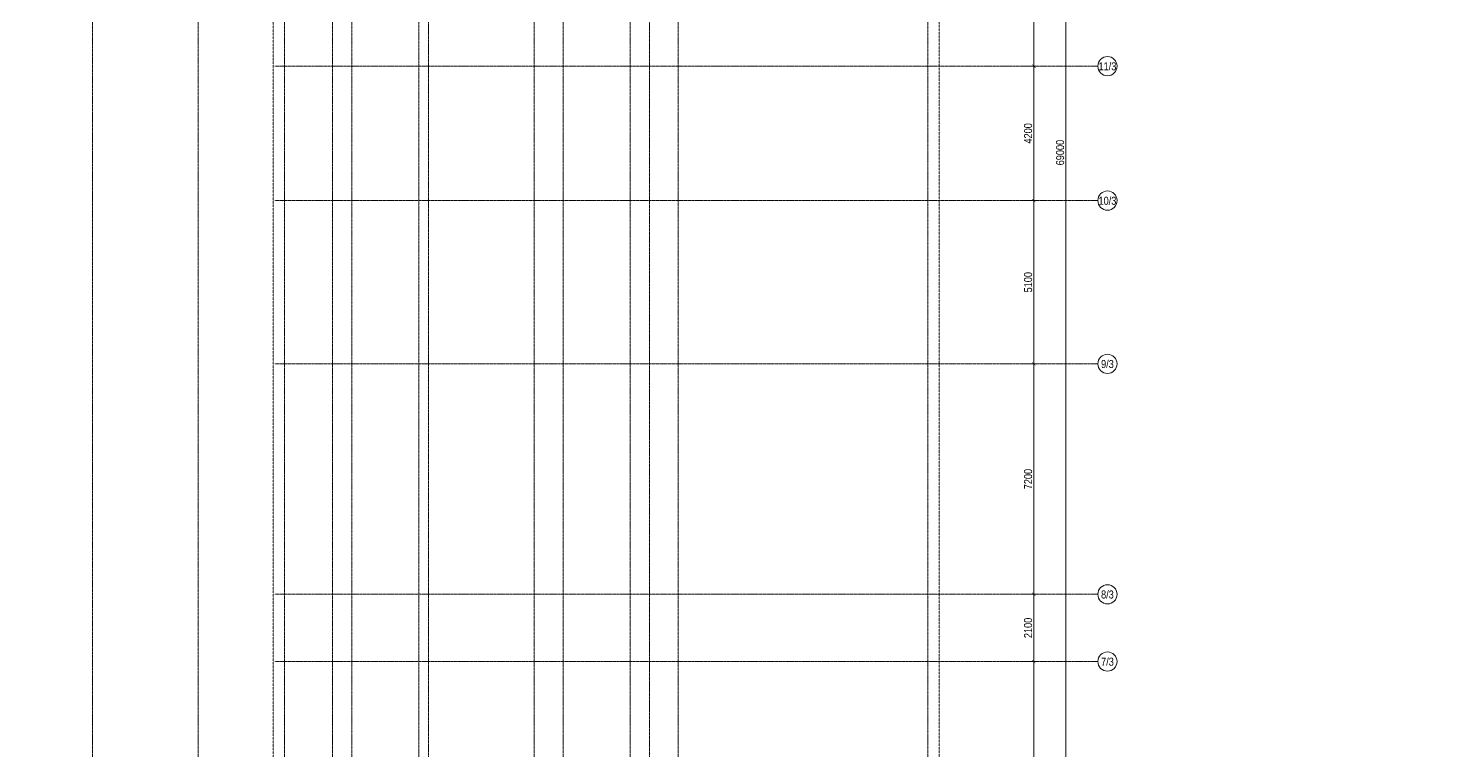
# Model space of a CAD drawing. Header units: millimetres. Extents: x -328335 to 1212475, y -208171 to 164144.
# Drawn here: x 281269 to 325432, y 15814 to 38383 of the extents above; entities that cross this region are included whole.
import ezdxf
from ezdxf import colors
from ezdxf.entities.mleader import LeaderData, LeaderLine
from ezdxf.enums import TextEntityAlignment as Align
from ezdxf.math import Vec2, Vec3

# ---------------------------------------------------------------- set-up
doc = ezdxf.new("R2010")
doc.units = ezdxf.units.MM
doc.header["$LTSCALE"] = 0.5
doc.linetypes.add('CENTER2', pattern=[28.575, 19.05, -3.175, 3.175, -3.175])
doc.linetypes.add('DASHED', pattern=[19.05, 12.7, -6.35])
doc.layers.get('Defpoints').update_dxf_attribs({"color": 140})
doc.layers.add('АР_Делит', color=120, linetype='Continuous', lineweight=0, plot=False)
doc.layers.add('АЦ_Выноски', color=7, linetype='Continuous', lineweight=5)
doc.layers.add('РД_Оси_размер', color=8, linetype='Continuous', lineweight=0)
doc.layers.add('РД_Оси_100', color=7, linetype='Continuous', lineweight=0, true_color=0x525252)
doc.styles.add('style1', font='ARIALN.TTF')
doc.styles.add('ккк', font='isocpeur.ttf', dxfattribs={"width": 0.85, "oblique": 15})
doc.dimstyles.new('Dim100_ареал', dxfattribs={"dimscale": 100, "dimtxt": 2.5, "dimasz": 1, "dimexe": 1, "dimexo": 1, "dimgap": 0.5, "dimtad": 1, "dimzin": 12, "dimdsep": 46, "dimtxsty": 'style1', "dimblk": 'ARCHTICK', "dimcen": 1, "dimdle": 1, "dimaunit": 1, "dimadec": 0, "dimazin": 3, "dimtfac": 1, "dimtmove": 1, "dimatfit": 3, "dimldrblk": 'OPEN30', "dimfxl": 2, "dimfxlon": 1, "dimtolj": 1, "dimtzin": 0, "dimlwd": 5, "dimlwe": 5, "dimarcsym": 0})

# ---------------------------------------------------------------- blocks, each defined once
blk = doc.blocks.new('A-iden')
at = {"linetype": 'Continuous', "lineweight": 5}
blk.add_circle((0, -4), 3, dxfattribs=at)
at = {"color": 0, "linetype": 'Continuous', "lineweight": 20, "style": 'ккк', "width": 0.85}
blk.add_attdef('ID', text='', height=4, dxfattribs=at).set_placement((0.31, -3.85), align=Align.MIDDLE_CENTER)
blk = doc.blocks.new('_ArchTick')
at = {"color": 0, "linetype": 'ByBlock', "const_width": 0.15}
blk.add_lwpolyline([(-0.5, -0.5), (0.5, 0.5)], dxfattribs=at)
blk = doc.blocks.new('*D190')
at = {"layer": 'Defpoints', "color": 0, "transparency": 16777216}
for p in [(116910, 69000), (118910, 69000), (116910, 0)]:
    blk.add_point(p, dxfattribs=at)
at = {"layer": 'РД_Оси_размер', "color": 0, "lineweight": 5, "transparency": 16777216}
for p, q in [((118710, 69000), (119010, 69000)), ((118910, -100), (118910, 69100)), ((118710, 0), (119010, 0))]:
    blk.add_line(p, q, dxfattribs=at)
at = {"layer": 'РД_Оси_размер', "color": 0, "lineweight": 5, "transparency": 16777216, "xscale": 100, "yscale": 100, "zscale": 100}
for p, rotation in [((118910, 69000), 90), ((118910, 0), 270)]:
    blk.add_blockref('_ArchTick', p, dxfattribs=dict(at, rotation=rotation))
at = {"layer": 'РД_Оси_размер', "color": 0, "transparency": 16777216, "insert": (118732, 34500), "char_height": 250, "attachment_point": 5, "rotation": 90, "style": 'style1'}
blk.add_mtext('\\A1;69000', dxfattribs=at)
blk = doc.blocks.new('_Open30')
at = {"color": 0, "linetype": 'ByBlock', "lineweight": -2}
for p, q in [((-1, 0.27), (0, 0)), ((0, 0), (-1, -0.27)), ((0, 0), (-1, 0))]:
    blk.add_line(p, q, dxfattribs=at)
blk = doc.blocks.new('*D195')
at = {"layer": 'Defpoints', "color": 0, "transparency": 16777216}
for p in [(116910, 18600), (117910, 18600), (116910, 11700)]:
    blk.add_point(p, dxfattribs=at)
at = {"layer": 'РД_Оси_размер', "color": 0, "lineweight": 5, "transparency": 16777216}
for p, q in [((117710, 18600), (118010, 18600)), ((117910, 11600), (117910, 18700)), ((117710, 11700), (118010, 11700))]:
    blk.add_line(p, q, dxfattribs=at)
at = {"layer": 'РД_Оси_размер', "color": 0, "lineweight": 5, "transparency": 16777216, "xscale": 100, "yscale": 100, "zscale": 100}
for p, rotation in [((117910, 18600), 90), ((117910, 11700), 270)]:
    blk.add_blockref('_ArchTick', p, dxfattribs=dict(at, rotation=rotation))
at = {"layer": 'РД_Оси_размер', "color": 0, "transparency": 16777216, "insert": (117732, 15150), "char_height": 250, "attachment_point": 5, "rotation": 90, "style": 'style1'}
blk.add_mtext('\\A1;6900', dxfattribs=at)
blk = doc.blocks.new('*D196')
at = {"layer": 'Defpoints', "color": 0, "transparency": 16777216}
for p in [(116910, 20700), (117910, 20700), (116910, 18600)]:
    blk.add_point(p, dxfattribs=at)
at = {"layer": 'РД_Оси_размер', "color": 0, "lineweight": 5, "transparency": 16777216}
for p, q in [((117910, 18500), (117910, 20800)), ((117710, 20700), (118010, 20700)), ((117710, 18600), (118010, 18600))]:
    blk.add_line(p, q, dxfattribs=at)
at = {"layer": 'РД_Оси_размер', "color": 0, "lineweight": 5, "transparency": 16777216, "xscale": 100, "yscale": 100, "zscale": 100}
for p, rotation in [((117910, 20700), 90), ((117910, 18600), 270)]:
    blk.add_blockref('_ArchTick', p, dxfattribs=dict(at, rotation=rotation))
at = {"layer": 'РД_Оси_размер', "color": 0, "transparency": 16777216, "insert": (117732, 19650), "char_height": 250, "attachment_point": 5, "rotation": 90, "style": 'style1'}
blk.add_mtext('\\A1;2100', dxfattribs=at)
blk = doc.blocks.new('*D197')
at = {"layer": 'Defpoints', "color": 0, "transparency": 16777216}
for p in [(116910, 27900), (117910, 27900), (116910, 20700)]:
    blk.add_point(p, dxfattribs=at)
at = {"layer": 'РД_Оси_размер', "color": 0, "lineweight": 5, "transparency": 16777216}
for p, q in [((117710, 27900), (118010, 27900)), ((117910, 20600), (117910, 28000)), ((117710, 20700), (118010, 20700))]:
    blk.add_line(p, q, dxfattribs=at)
at = {"layer": 'РД_Оси_размер', "color": 0, "lineweight": 5, "transparency": 16777216, "xscale": 100, "yscale": 100, "zscale": 100}
for p, rotation in [((117910, 27900), 90), ((117910, 20700), 270)]:
    blk.add_blockref('_ArchTick', p, dxfattribs=dict(at, rotation=rotation))
at = {"layer": 'РД_Оси_размер', "color": 0, "transparency": 16777216, "insert": (117732, 24300), "char_height": 250, "attachment_point": 5, "rotation": 90, "style": 'style1'}
blk.add_mtext('\\A1;7200', dxfattribs=at)
blk = doc.blocks.new('*D198')
at = {"layer": 'Defpoints', "color": 0, "transparency": 16777216}
for p in [(116910, 33000), (117910, 33000), (116910, 27900)]:
    blk.add_point(p, dxfattribs=at)
at = {"layer": 'РД_Оси_размер', "color": 0, "lineweight": 5, "transparency": 16777216}
for p, q in [((117710, 33000), (118010, 33000)), ((117910, 27800), (117910, 33100)), ((117710, 27900), (118010, 27900))]:
    blk.add_line(p, q, dxfattribs=at)
at = {"layer": 'РД_Оси_размер', "color": 0, "lineweight": 5, "transparency": 16777216, "xscale": 100, "yscale": 100, "zscale": 100}
for p, rotation in [((117910, 33000), 90), ((117910, 27900), 270)]:
    blk.add_blockref('_ArchTick', p, dxfattribs=dict(at, rotation=rotation))
at = {"layer": 'РД_Оси_размер', "color": 0, "transparency": 16777216, "insert": (117732, 30450), "char_height": 250, "attachment_point": 5, "rotation": 90, "style": 'style1'}
blk.add_mtext('\\A1;5100', dxfattribs=at)
blk = doc.blocks.new('*D199')
at = {"layer": 'Defpoints', "color": 0, "transparency": 16777216}
for p in [(116910, 37200), (117910, 37200), (116910, 33000)]:
    blk.add_point(p, dxfattribs=at)
at = {"layer": 'РД_Оси_размер', "color": 0, "lineweight": 5, "transparency": 16777216}
for p, q in [((117710, 37200), (118010, 37200)), ((117910, 32900), (117910, 37300)), ((117710, 33000), (118010, 33000))]:
    blk.add_line(p, q, dxfattribs=at)
at = {"layer": 'РД_Оси_размер', "color": 0, "lineweight": 5, "transparency": 16777216, "xscale": 100, "yscale": 100, "zscale": 100}
for p, rotation in [((117910, 37200), 90), ((117910, 33000), 270)]:
    blk.add_blockref('_ArchTick', p, dxfattribs=dict(at, rotation=rotation))
at = {"layer": 'РД_Оси_размер', "color": 0, "transparency": 16777216, "insert": (117732, 35100), "char_height": 250, "attachment_point": 5, "rotation": 90, "style": 'style1'}
blk.add_mtext('\\A1;4200', dxfattribs=at)
blk = doc.blocks.new('*D200')
at = {"layer": 'Defpoints', "color": 0, "transparency": 16777216}
for p in [(116910, 41400), (117910, 41400), (116910, 37200)]:
    blk.add_point(p, dxfattribs=at)
at = {"layer": 'РД_Оси_размер', "color": 0, "lineweight": 5, "transparency": 16777216}
for p, q in [((117710, 41400), (118010, 41400)), ((117910, 37100), (117910, 41500)), ((117710, 37200), (118010, 37200))]:
    blk.add_line(p, q, dxfattribs=at)
at = {"layer": 'РД_Оси_размер', "color": 0, "lineweight": 5, "transparency": 16777216, "xscale": 100, "yscale": 100, "zscale": 100}
for p, rotation in [((117910, 41400), 90), ((117910, 37200), 270)]:
    blk.add_blockref('_ArchTick', p, dxfattribs=dict(at, rotation=rotation))
at = {"layer": 'РД_Оси_размер', "color": 0, "transparency": 16777216, "insert": (117732, 39300), "char_height": 250, "attachment_point": 5, "rotation": 90, "style": 'style1'}
blk.add_mtext('\\A1;4200', dxfattribs=at)
blk = doc.blocks.new('_Dot')
at = {"color": 0, "linetype": 'ByBlock', "lineweight": -2}
blk.add_line((-0.5, 0), (-1, 0), dxfattribs=at)
at = {"color": 0, "linetype": 'ByBlock', "const_width": 0.5}
blk.add_lwpolyline([(-0.25, 0, 1), (0.25, 0, 1)], format="xyb", close=True, dxfattribs=at)
blk = doc.blocks.new('СОШ_2200_АР_ОСИ_М100_28.05.24')
at = {"layer": 'АР_Делит', "color": 5, "linetype": 'DASHED'}
blk.add_lwpolyline([(-355, 100855), (37145, 100855), (37145, 129155), (72745, 129155), (72745, 135155), (114955, 135155), (114955, -355), (93595.036, -355), (93595.036, 13855), (94145, 13855), (94145, 68320), (66055, 68320), (66055, 13857.73), (83455, 13857.73), (83455, -355), (45245, -355), (45245, 13145), (44695, 13145), (44695, 26755), (45245, 26755), (45245, 68320), (20455, 68320)], dxfattribs=at)
at = {"layer": 'РД_Оси_100', "color": 8, "linetype": 'CENTER2', "true_color": 0x808080}
for p, q in [((88500, -6155), (88500, 139938.679)), ((91800, -6155), (91800, 139938.679)), ((94500, -6155), (94500, 139938.679)), ((96000, -6155), (96000, 139938.679)), ((102300, -6155), (102300, 139938.679)), ((114600, -6155), (114600, 139938.679)), ((119910, 37200), (94200, 37200)), ((119910, 33000), (94200, 33000)), ((119910, 27900), (94200, 27900)), ((119910, 20700), (94200, 20700)), ((119910, 18600), (94200, 18600))]:
    blk.add_line(p, q, dxfattribs=at)
for points in [[(96600, -6155), (96600, 139938.679)], [(98700, -6194.98), (98700, 139538.679), (98550, 139938.679)], [(99000, -6195.83), (99000, 139538.679), (99150, 139938.679)], [(103200, -6155), (103200, 139938.679)], [(105300, -6155), (105300, 139938.679)], [(105900, 139938.679), (105900, -6155)], [(106800, -6155), (106800, 139938.679)]]:
    blk.add_lwpolyline(points, dxfattribs=at)
at = {"layer": 'РД_Оси_100', "color": 0}
ref = blk.add_blockref('A-iden', (120210, 37600), dxfattribs=dict(at, xscale=-100, yscale=100, zscale=100))
ref.add_attrib('ID', '11/3', dxfattribs={"layer": '0', "linetype": 'Continuous', "height": 250, "style": 'style1'}).set_placement((120210, 37200), align=Align.MIDDLE)
ref = blk.add_blockref('A-iden', (120210, 33400), dxfattribs=dict(at, xscale=-100, yscale=100, zscale=100))
ref.add_attrib('ID', '10/3', dxfattribs={"layer": '0', "linetype": 'Continuous', "height": 250, "style": 'style1'}).set_placement((120210, 33000), align=Align.MIDDLE)
ref = blk.add_blockref('A-iden', (120210, 28300), dxfattribs=dict(at, xscale=-100, yscale=100, zscale=100))
ref.add_attrib('ID', '9/3', dxfattribs={"layer": '0', "linetype": 'Continuous', "height": 250, "style": 'style1'}).set_placement((120210, 27900), align=Align.MIDDLE)
ref = blk.add_blockref('A-iden', (120210, 21100), dxfattribs=dict(at, xscale=-100, yscale=100, zscale=100))
ref.add_attrib('ID', '8/3', dxfattribs={"layer": '0', "linetype": 'Continuous', "height": 250, "style": 'style1'}).set_placement((120210, 20700), align=Align.MIDDLE)
ref = blk.add_blockref('A-iden', (120210, 19000), dxfattribs=dict(at, xscale=-100, yscale=100, zscale=100))
ref.add_attrib('ID', '7/3', dxfattribs={"layer": '0', "linetype": 'Continuous', "height": 250, "style": 'style1'}).set_placement((120210, 18600), align=Align.MIDDLE)
at = {"layer": 'РД_Оси_размер'}
for base, p1, p2, picture, middle in [((118910, 69000), (116910, 0), (116910, 69000), '*D190', (118732.357, 34500)), ((117910, 41400), (116910, 37200), (116910, 41400), '*D200', (117732.357, 39300)), ((117910, 37200), (116910, 33000), (116910, 37200), '*D199', (117732.357, 35100)), ((117910, 33000), (116910, 27900), (116910, 33000), '*D198', (117732.357, 30450)), ((117910, 27900), (116910, 20700), (116910, 27900), '*D197', (117732.357, 24300)), ((117910, 20700), (116910, 18600), (116910, 20700), '*D196', (117732.357, 19650)), ((117910, 18600), (116910, 11700), (116910, 18600), '*D195', (117732.357, 15150))]:
    dim = blk.add_linear_dim(base=base, p1=p1, p2=p2, angle=90, dimstyle='Dim100_ареал', dxfattribs=at)
    dim.commit()
    dim.dimension.update_dxf_attribs({"geometry": picture, "text_midpoint": middle})

msp = doc.modelspace()

# ---------------------------------------------------------------- block references
at = {"layer": 'РД_Оси_100'}
msp.add_blockref('СОШ_2200_АР_ОСИ_М100_28.05.24', (194776.726, 0), dxfattribs=at)

# ---------------------------------------------------------------- leaders
at = {"layer": 'АЦ_Выноски', "transparency": 33554653}
ml = msp.add_multileader_mtext('Standard', dxfattribs=at)
ml.set_content('Аккустические подвесные \\Pпанели из минерального \\Pстекловолокна. %%C800, %%C1200мм.\\P\\pxa0.66667;Акцентный цвет: \\P{\\C240;\\c2367469;NSC S 0570-Y20R\\PПривязку см. раздел АИ}', color=256, style='style1')
ml.set_leader_properties(color=256)
ml.set_arrow_properties(name='DOT')
ml.build(insert=Vec2(0, 0))
ml.multileader.update_dxf_attribs({"has_dogleg": 0, "text_left_attachment_type": 6, "text_right_attachment_type": 6, "arrow_head_size": 200, "scale": 100})
ctx = ml.context
ctx.base_point, ctx.scale, ctx.char_height, ctx.arrow_head_size, ctx.landing_gap_size, ctx.plane_origin, ctx.plane_x_axis, ctx.plane_y_axis = Vec3(666.307, 29558.072), 100, 300, 200, 50, Vec3(7321.735, 10369.085), Vec3(1, 0.00000001), Vec3(-0.00000001, 1)
ctx.left_attachment, ctx.right_attachment = 6, 6
notes = []
notes.append((ctx, [(0, (1, 1, 0), (6705.189, 29558.072), (-1, -0.00000001), 800, [(1, [(7512.117, 24540.132), (5801.513, 25881.894)], 0, [])])]))
ctx.mtext.insert, ctx.mtext.text_direction, ctx.mtext.rotation, ctx.mtext.width, ctx.mtext.line_spacing_factor, ctx.mtext.flow_direction = Vec3(716.307, 29946.272), Vec3(1, 0.00000001), 0.00000001, 11047.033, 0.8, 5
ml = msp.add_multileader_mtext('Standard', dxfattribs=at)
ml.set_content('Аккустические подвесные \\Pпанели из минерального \\Pстекловолокна. %%C800, %%C1200мм.\\P\\pxa0.66667;Акцентный цвет: {\\C240;\\c2367469;NSC S 0570-Y20R\\PПривязку см. раздел АИ}', color=256, style='style1')
ml.set_leader_properties(color=256)
ml.set_arrow_properties(name='DOT')
ml.build(insert=Vec2(0, 0))
ml.multileader.update_dxf_attribs({"has_dogleg": 0, "text_left_attachment_type": 6, "text_right_attachment_type": 6, "arrow_head_size": 200, "scale": 100})
ctx = ml.context
ctx.base_point, ctx.scale, ctx.char_height, ctx.arrow_head_size, ctx.landing_gap_size, ctx.plane_origin, ctx.plane_x_axis, ctx.plane_y_axis = Vec3(38142.669, 19837.067), 100, 300, 200, 50, Vec3(27734.615, 25996.947), Vec3(1, 0.00000001), Vec3(-0.00000001, 1)
ctx.left_attachment, ctx.right_attachment = 6, 6
notes.append((ctx, [(1, (1, 1, 0), (37342.669, 19837.067), (1, 0.00000001), 800, [(1, [(36053.942, 22449.365), (31106.516, 22480.204)], 0, [])])]))
ctx.mtext.insert, ctx.mtext.text_direction, ctx.mtext.rotation, ctx.mtext.width, ctx.mtext.line_spacing_factor, ctx.mtext.flow_direction = Vec3(38192.669, 20225.266), Vec3(1, 0.00000001), 0.00000001, 11047.033, 0.8, 5
for ctx, leaders in notes:
    for number, flags, end, landing, length, lines in leaders:
        leader = LeaderData()
        leader.index, (leader.has_last_leader_line, leader.has_dogleg_vector, leader.attachment_direction) = number, flags
        leader.last_leader_point, leader.dogleg_vector, leader.dogleg_length = Vec3(end), Vec3(landing), length
        for number, points, colour, breaks in lines:
            line = LeaderLine()
            line.index, line.vertices, line.color, line.breaks = number, Vec3.list(points), colors.encode_raw_color(colour), breaks
            leader.lines.append(line)
        ctx.leaders.append(leader)

doc.saveas('drawing.dxf')
